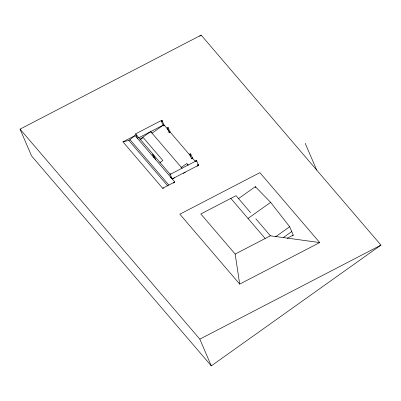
<?xml version="1.0" encoding="UTF-8"?>
<svg xmlns="http://www.w3.org/2000/svg" width="401" height="401" viewBox="0 0 401 401"><rect width="100%" height="100%" fill="white"/><g stroke="black" fill="none" stroke-linecap="round" stroke-linejoin="round"><path stroke-width="0.6" d="M163.849 187.989L162.671 188.264L122.947 141.864L128.856 140.475L135.072 135.573L174.791 181.974L173.407 183.087M199.643 36.21L201.167 35.123L380.95 245.126L211.292 365.877L31.514 155.874L20.05 129.132L201.167 35.123M139.839 139.342L150.706 131.608L182.129 168.32M140.21 139.723L143.227 137.578L162.861 160.51L159.844 162.661M152.024 133.187L163.382 125.107M169.683 174.59L170.956 173.683M181.016 167.628L186.811 163.498L188.254 165.187M172.726 178.941L174.42 177.733M183.377 173.493L185.352 172.084M197.041 166.285L198.525 165.227L196.575 160.681L170.219 174.365L135.568 133.889L161.929 120.21L163.874 124.756L168.711 130.4M238.234 198.816L255.332 186.65L270.635 202.345L289.672 226.76L293.266 235.141L292.259 235.858M248.003 218.445L270.635 202.345M275.592 236.78L289.672 226.76M283.191 237.658L291.738 231.577M122.947 141.864L135.072 135.573M138.616 137.864L163.327 125.042M162.671 188.264L174.791 181.974M239.703 284.103L235.166 254.084L270.394 235.798L319.717 242.57L259.873 172.661L179.854 214.194L239.703 284.103L319.717 242.57M287.226 238.279L293.266 235.141M20.05 129.132L199.833 339.136L380.95 245.126M250.595 212.67L236.054 195.683L200.821 213.969L235.166 254.084M255.848 218.806L270.394 235.798M230.836 198.39L265.176 238.505M169.518 131.343L190.871 156.285M192.079 157.698L195.302 161.463M197.718 164.29L198.525 165.227L172.169 178.911L170.219 174.365M187.117 164.215L187.838 165.057M170.375 176.991L171.914 178.791M129.999 139.663L168.906 185.117M128.856 140.475L167.768 185.929M305.206 143.297L316.67 170.039M255.332 186.65L255.793 187.718M190.686 153.964A0.526 0.436 -23.2 0 1 190.109 154.621A0.526 0.436 -23.2 0 1 189.813 153.924A0.526 0.436 -23.2 0 1 190.686 153.964L192.52 158.245M189.718 154.375L191.553 158.651M168.174 127.668A0.526 0.436 -23.2 0 1 167.593 128.325A0.526 0.436 -23.2 0 1 167.302 127.623A0.526 0.436 -23.2 0 1 168.174 127.668L170.009 131.944M167.207 128.074L169.042 132.355M161.433 121.328L163.262 125.608M150.706 131.608L151.117 132.576M155.673 159.643L154.195 156.184L152.46 154.159L153.944 157.618M135.568 133.889L137.518 138.435M199.833 339.136L211.292 365.877M169.488 131.708A0.526 0.436 -23.2 0 1 170.039 132.094A0.526 0.436 -23.2 0 1 169.473 132.601A0.526 0.436 -23.2 0 1 169.021 132.124M192.259 158.019A0.526 0.436 -23.2 0 1 192.48 158.626A0.526 0.436 -23.2 0 1 191.738 158.846A0.526 0.436 -23.2 0 1 191.648 158.2M163.844 124.952A0.526 0.436 -23.2 0 1 164.23 125.508A0.526 0.436 -23.2 0 1 163.488 125.819A0.526 0.436 -23.2 0 1 163.362 125.157M197.909 164.741A0.526 0.436 -23.2 0 1 198.315 165.217A0.526 0.436 -23.2 0 1 197.718 165.648M161.819 121.578A0.526 0.436 -23.2 0 0 162.4 120.922A0.526 0.436 -23.2 0 0 161.528 120.876A0.526 0.436 -23.2 0 0 161.819 121.578M195.883 161.367A0.526 0.436 -23.2 0 0 196.465 160.711A0.526 0.436 -23.2 0 0 195.588 160.666A0.526 0.436 -23.2 0 0 195.883 161.367"/></g></svg>
